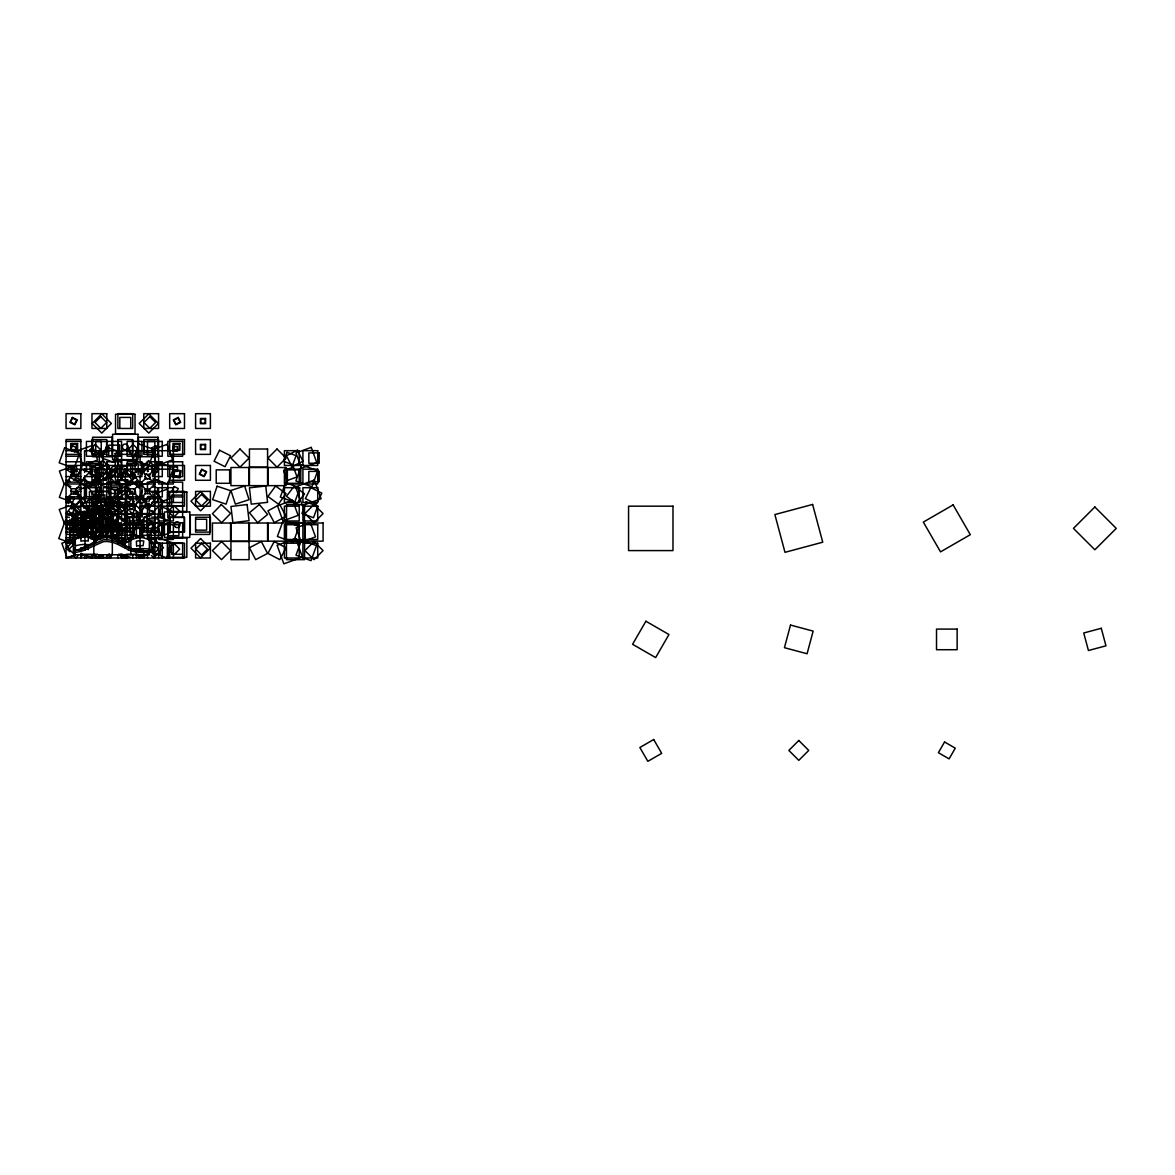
<?xml version="1.0" encoding="UTF-8"?>
<svg xmlns="http://www.w3.org/2000/svg" width="1175" height="1175" viewBox="0 0 1175 1175"><rect width="100%" height="100%" fill="white"/><g stroke="black" fill="none" stroke-linecap="round" stroke-linejoin="round"><path stroke-width="1.5" d="M80.722 522.405L80.869 513.578L75.097 509.216L70.632 507.718L66.064 513.578L74.892 516.574L80.722 522.405L74.892 528.236L69.061 522.405L74.892 516.574M95.528 478.005L95.674 469.178L97.628 472.923L97.628 483.836L89.697 483.836L83.866 478.005L89.697 472.159L95.528 478.005L89.697 483.836M125.138 522.361L119.248 516.178L113.079 522.067L118.954 528.236L125.138 522.361L125.284 513.578L122.479 504.795L116.487 498.934L110.626 504.927L116.633 510.787L122.479 504.795M110.626 504.927L110.626 478.005L116.457 472.159L122.288 478.005L116.457 483.836L110.626 478.005M72.512 524.535L73.452 524.432L72.527 524.403M92.81 509.333L92.047 508.922L92.223 509.715M100.933 517.925L100.918 516.794L101.403 517.808M72.042 516.324L72.395 512.241M106.514 535.785L106.484 531.717L104.12 526.121L93.413 519.938L87.229 530.645L97.936 536.828L104.12 526.121M101.417 528.236L95.821 520.995L103.062 515.399L108.673 522.64L101.417 528.236L82.837 528.236L80.869 528.383L80.722 530.336L69.824 530.336L66.064 528.383L69.061 522.405M110.479 498.788L95.674 498.788L95.674 483.982M81.163 556.451L81.413 553.366M109.437 509.553L110.186 500.33M125.196 542.307L125.284 528.383L146.067 528.236L151.898 522.405L146.067 516.574L140.236 522.405L146.067 528.236M72.542 516.398L71.719 515.987M102.416 522.126L103.738 512.961M113.138 510.009L114.577 500.873M127.223 528.236L127.223 517.338L125.284 513.578L129.5 508.834L130.425 503.561L121.524 496.834L121.524 485.921L135.683 477.637L145.259 489.153L145.259 493.603L135.698 504.486L134.773 509.759L140.089 513.578L140.236 522.405M73.07 508.188L73.467 506.175L73.467 552.514A39.142 39.142 0 0 0 85.334 549.871M81.325 536.667L87.391 514.033L96.1 516.368M105.823 535.771L110.024 520.099L99.581 517.308M109.246 554.262L110.479 557.993L111.698 554.262M70.955 472.042L71.866 469.295L77.374 471.116M76.448 473.877L75.538 476.624L71.411 475.243M76.595 488.08L75.097 492.56L70.632 491.062M70.632 507.718L72.116 503.252L66.064 498.788L71.278 493.985L76.492 493.985L80.869 498.788L82.94 504.178L88.198 511.507L95.528 506.263L90.284 498.934L82.94 504.178M75.097 509.216L76.595 504.736L80.869 498.788L84.615 496.834L101.226 496.937L101.226 482.132L86.421 482.132L86.421 496.937M122.288 478.005L125.284 469.178L131.585 479.679M78.24 476.624L83.205 462.965L98.568 468.561L92.972 483.924L77.623 478.328M74.48 497.201L72.674 502.195L59.337 497.348L64.184 484.027L70.853 486.45M75.699 493.867L76.918 490.533M85.364 511.786L83.66 516.457L94.573 520.422L98.538 509.524L87.64 505.544L86.495 508.672M80.443 536.887L84.13 526.738L65.521 519.967L58.75 538.576L73.981 544.113M93.251 554.629L92.091 557.817L80.913 553.763M134.846 473.011L131.086 483.366L120.731 479.591L124.506 469.251L131.394 471.762M121.803 510.64L120.687 513.725L131.453 517.632L135.375 506.88L124.609 502.959L122.934 507.571M114.974 539.237L120.335 524.535L102.372 517.999L95.836 535.962L100.727 537.739M142.219 490.401L139.34 498.317L147.242 501.196M152.721 474.891L157.421 461.951L173.592 467.841L167.717 484.012L153.161 478.71M148.828 501.769L150.547 497.025M147.962 539.369L153.338 524.593L138.577 519.218L133.186 533.993L139.752 536.373M152.265 550.708L157.171 537.21L172.343 542.732L166.821 557.919L151.648 552.397M113.079 522.067L110.479 528.383L107.498 529.954L95.821 529.954L95.674 528.383M84.908 536.813L86.113 533.979M105.162 522.919L108.82 514.415M83.866 478.005L80.869 483.982L76.492 488.771L71.278 488.771L66.064 483.982L72.512 473.54L66.064 469.178L154.88 469.178L154.88 557.993L151.898 549.166L146.067 554.997L140.089 557.993L138.136 554.248L127.223 554.248L125.284 557.993L119.409 555.188M95.528 485.921L84.615 485.921L74.554 479.679L80.869 469.178L89.697 472.159M138.136 528.236L138.136 517.338L146.42 503.179L134.875 493.985L129.661 493.985L125.284 498.788L116.487 498.934M146.067 516.574L154.88 513.578L148.476 509.318L154.88 498.788L149.71 493.603L145.259 493.603M110.479 483.982L108.526 483.836L108.526 472.923L110.479 469.178L116.457 472.159M80.811 554.13L80.869 557.993L82.823 554.248L97.554 554.248M97.466 499.037L97.569 510.082L93.78 517.088L93.883 528.133M117.911 532.128L118.278 532.863L118.278 531.937L132.687 532.084L132.687 517.279M79.386 538.047L83.513 532.466M107.762 524.417L113.27 517M153.866 553.968L158.434 549.063L152.309 543.335M129.617 485.877L133.142 482.279L139.135 488.139M143.938 471.63L149.798 465.623L155.79 471.483L152.28 475.082M135.624 491.738L133.274 494.132L128.472 489.446M71.058 496.379L66.255 501.182L68.649 503.59M73.467 493.97L75.876 491.561L85.496 501.182M72.556 496.702L69.061 500.197L74.892 506.028L80.722 500.197L77.227 496.702M71.396 508.966L74.892 505.47L80.722 511.301L74.892 517.132L69.061 511.301M78.284 508.408L84.292 502.386M91.9 510.758L74.275 528.383L81.824 535.932M75.876 538.561L66.255 548.182L69.854 551.795M80.869 537.269A17.008 17.008 0 0 1 88.272 537.239L88.272 541.073A22.824 22.824 0 0 0 80.869 541.132L80.869 439.567L66.064 439.567L66.064 557.993L74.892 554.997L69.061 549.166L74.892 543.335M149.71 493.603L149.71 489.153L154.88 483.982L149.71 478.798L145.259 478.798L134.875 488.771L129.661 488.771L125.284 483.982L116.457 483.836M129.544 475.581L140.089 469.178L145.259 474.362L149.71 474.362L154.88 469.178M78.284 555.408L75.876 557.817L73.467 555.408M109.525 535.932L117.074 528.383L95.674 506.983M130.968 509.788L135.903 505.088M148.799 496.261L143.644 501.182L149.783 507.615M146.39 499.86L150.092 496.335M152.265 506.028L158.434 500.153L152.559 493.985M153.455 511.478L163.751 501.666L153.94 491.356M112.345 538.488A37.615 37.615 0 0 1 119.263 541.748L123.213 538.179L126.782 541.998M126.357 554.292L122.538 557.846L118.969 554.027M74.275 536.476L81.222 530.351M110.053 526.532L116.986 520.408M92.355 509.274C85.628 513.754 82 523.712 87.229 530.645M106.925 509.891L114.166 504.295L119.762 511.536L112.521 517.132L108.041 511.345M133.127 502.973L122.141 511.478L112.58 499.125L124.947 489.564L127.062 492.31M125.284 542.145L122.582 543.996M125.284 542.835L124.403 543.438M138.885 537.709L138.283 537.783A26.247 26.247 0 0 0 130.851 540.148L129.088 540.955A50.892 50.892 0 0 0 127.576 541.793L122.787 544.715M88.272 545.127L85.276 546.404A35.456 35.456 0 0 1 82.279 547.873L80.869 548.461M93.413 519.938L97.026 518.072M97.936 536.828L94.308 538.708M111.919 529.132L119.879 524.417M71.367 532.437L79.327 527.751M86.216 545.861L88.272 544.598L88.272 549.68M97.055 518.366L84.762 525.46L92.752 539.296L106.587 531.306L98.597 517.485M112.888 538.297L119.16 534.684L101.975 504.897L72.189 522.097L81.237 537.768M86.906 545.934L85.746 546.595A33.972 33.972 0 0 1 80.869 548.754M94.059 508.158C101.241 503.84 110.024 504.413 117.882 506.175M69.061 549.166L66.064 543.188L69.824 541.234L75.273 541.234M151.898 522.405L154.88 528.383L151.134 530.336L151.178 552.514M82.074 531.012L90.299 526.782M101.05 529.998L109.275 525.754M114.562 524.667L114.621 525.504M128.986 539.633L128.986 548.196L117.882 542.556A35.088 35.088 0 0 0 112.345 540.471L106.778 539.619A18.536 18.536 0 0 0 103.209 539.913L84.571 548.196A39.715 39.715 0 0 1 73.467 550.517M93.721 554.248L95.674 557.993L101.549 555.188M116.633 510.787L103.062 515.399M85.29 549.753L103.209 541.763A18.403 18.403 0 0 1 107.468 541.499L112.345 542.336A35.955 35.955 0 0 1 118.587 544.759L128.281 549.753M85.173 547.961L84.571 524.682L99.376 524.682L99.376 539.487M113.314 532.055L121.994 528.853M69.252 527.986L77.947 524.799M70.28 481.324L63.993 483.615L59.426 471.043L71.998 466.475L75.993 477.461M73.423 480.178L76.566 479.033M78.96 489.623L95.366 483.645L101.946 501.71L83.88 508.276L77.917 491.855M136.726 471.66L146.919 467.958L148.153 471.351M68.649 506.058L59.249 509.465L64.39 523.565L78.475 518.439L73.349 504.339M132.246 483.953L114.342 490.474L120.261 506.763M151.869 481.544L138.268 486.494L136.417 481.397M102.225 509.979L112.624 506.19L113.711 509.157M122.479 507.791L127.37 506.014M130.631 504.839L133.891 503.649M149.504 503.59L139.252 507.321L142.366 515.869M113.432 517.676L106.014 520.378L102.768 511.463M76.566 537.9L61.834 543.261L67.195 557.993L75.376 555.011M144.687 516.956L153.235 513.842L151.986 510.435M146.537 555.129L138.768 557.949L137.637 554.85M88.198 511.507L80.869 513.578L82.735 517.191L82.837 528.236M83.748 511.345L71.748 514.577L78.182 538.591M87.185 510.435L109.495 504.457L119.6 542.204M92.766 538.561L106.793 534.801L102.093 517.279L84.556 521.964L88.316 535.991M73.467 550.047L74.877 549.709M114.195 535.271L123.272 533.509M67.988 523.301L77.08 521.582M80.311 525.812L89.432 524.285M101.917 532.495L111.037 530.953M130.836 549.312L136.021 548.769A61.79 61.79 0 0 1 149.343 549.136M99.008 517.573L105.074 517.969M114.607 538.649L123.845 538.223M76.669 518.175L72.057 518.366L72.982 524.432L76.463 531.805L80.752 536.182M136.388 550.399L143.776 550.267L143.776 557.993M90.284 498.934L95.674 498.788M151.032 543.247L154.88 543.188L151.134 541.234M128.016 480.061L115.414 480.178L115.223 460.38L135.022 460.189L135.125 470.984M119.615 482.279L108.57 482.382L108.673 493.427L119.718 493.324L119.63 483.85M97.569 510.082L108.614 509.979L110.479 513.578L119.248 516.178M98.627 511.389L89.623 511.478L89.432 491.679L109.231 491.488L109.437 511.287M82.735 517.191L96.277 517.059M66.064 441.418L80.869 441.418M106.778 441.418L121.583 441.418L121.583 480.692M66.064 450.671L80.869 450.671M117.882 450.671L103.077 450.671L103.077 465.476M121.583 450.671L136.388 450.671L136.388 465.476L84.571 465.476L84.571 450.671L99.376 450.671L99.376 465.476M158.581 450.671L173.386 450.671L173.386 465.476M66.064 454.373L80.869 454.373M106.778 454.373L91.973 454.373L91.973 439.567L106.778 439.567L106.778 456.223L121.583 456.223M117.882 454.373L132.687 454.373L132.687 439.567L117.882 439.567L117.882 483.982M158.581 454.373L143.776 454.373L143.776 439.567L158.581 439.567L158.581 483.982L173.386 483.982L173.386 469.178L158.581 469.178M66.064 456.223L80.869 456.223M66.064 461.775L80.869 461.775M121.583 461.775L106.778 461.775L106.778 480.281L91.973 480.281L91.973 465.476M101.079 463.728L90.167 463.728L90.167 474.627L101.079 474.627M66.064 465.476L80.869 465.476M97.628 472.923L108.526 472.923M134.552 474.627L127.282 474.627L127.282 463.728L138.18 463.728L138.18 474.627M66.064 476.58L80.869 476.58M86.421 476.58L101.226 476.58L101.226 461.775L86.421 461.775L86.421 471.645M106.778 476.58L121.583 476.58M130.425 476.58L141.94 476.58L141.94 461.775L127.135 461.775L127.135 476.58M66.064 480.281L69.354 480.281M77.579 480.281L80.869 480.281M117.882 480.281L127.752 480.281M152.001 480.281L158.581 480.281M66.064 482.132L80.869 482.132M119.938 482.132L106.778 482.132L106.778 515.634M66.064 483.982L154.88 483.982M95.821 484.129L110.333 484.129M110.626 485.921L121.524 485.921M77.579 487.684L80.869 487.684M123.228 487.684L128.163 487.684M145.259 489.153L149.71 489.153M70.999 491.385L80.869 491.385M106.778 491.385L91.973 491.385L91.973 506.175M117.882 491.385L132.687 491.385L132.687 506.175M145.421 491.385L158.581 491.385M182.536 495.13L171.638 495.13L171.638 506.028L182.536 506.028M66.064 496.937L80.869 496.937M106.778 496.937L121.583 496.937M147.477 496.937L162.282 496.937L162.282 482.132L147.477 482.132L147.477 493.647M182.639 496.937L167.834 496.937L167.834 482.132L182.639 482.132L182.639 517.279M95.821 498.626L110.333 498.626M66.064 498.788L154.88 498.788M66.064 502.489L72.644 502.489M77.579 502.489L80.869 502.489M84.571 502.489L101.226 502.489L101.226 517.279M128.163 502.489L103.077 502.489L103.077 487.684L117.882 487.684L117.882 543.056M137.005 502.489L146.655 502.489M151.59 502.489L182.639 502.489M66.064 506.175L136.388 506.175M140.089 506.175L184.49 506.175L184.49 491.385L169.685 491.385L169.685 506.175M66.064 513.578L154.88 513.578M142.689 514.092L163.883 514.092L163.883 535.286L142.689 535.286L142.689 519.394M66.064 517.279L69.354 517.279M72.644 517.279L77.579 517.279M96.291 517.279L86.421 517.279L86.421 502.489M98.553 517.279L105.133 517.279M106.778 517.279L113.358 517.279M116.648 517.279L121.583 517.279M124.462 517.279L140.295 517.279M147.066 517.279L143.776 517.279L143.776 532.084L158.581 532.084M151.252 517.132L162.282 517.279L162.282 502.489M92.12 517.426L95.748 517.426M99.376 517.426L104.81 517.426M71.631 519.232L78.901 519.232M195.74 519.232L206.638 519.232L206.638 530.145L195.74 530.145M66.064 520.98L80.869 520.98M117.882 520.98L103.077 520.98L103.077 506.175M140.089 520.98L154.88 520.98M158.581 520.98L173.386 520.98L173.386 506.175M66.064 522.831L80.869 522.831M106.778 522.831L121.583 522.831L121.583 539.487L131.453 539.487M86.568 522.978L101.079 522.978M106.925 524.403L118.602 524.403L118.602 536.079L108.599 536.079M66.064 524.682L80.869 524.682M117.882 524.682L103.077 524.682L103.077 536.197M121.583 524.682L136.388 524.682L136.388 537.842M140.089 524.682L154.88 524.682M158.581 524.682L178.894 524.784L178.894 535.683L167.981 535.683L167.981 524.784M66.064 528.383L154.88 528.383M108.673 522.64L110.479 528.383L113.461 529.954L125.138 529.954M69.824 530.145L80.722 530.145M140.089 528.383L140.236 530.336L158.434 530.527L158.434 518.851L146.772 518.851L146.772 530.527M92.12 531.937L106.631 531.937L106.631 519.247M66.064 532.084L80.869 532.084M106.778 532.084L91.973 532.084L91.973 517.279M112.58 535.286L133.774 535.286L133.774 514.092L112.58 514.092L112.58 529.984M69.824 535.683L80.722 535.683M88.492 537.386L103.003 537.386M66.064 537.636L77.579 537.636M88.389 537.489L101.226 537.636L101.226 522.831L86.421 522.831L86.421 535.991M113.358 537.636L121.583 537.636M133.715 537.636L127.135 537.636L127.135 522.831L141.94 522.831L141.94 535.991M91.4 537.9L100.257 537.9M90.519 538.693L100.83 538.693M66.064 539.487L75.934 539.487M92.796 539.487L97.731 539.487M148.3 539.487L154.88 539.487M118.455 541.631L125.138 541.631M66.064 543.188L74.289 543.188M121.172 543.188L125.284 543.188M150.356 543.188L184.49 543.188L184.49 557.993L66.064 557.993M151.252 543.335L160.343 543.335L160.343 554.248L153.073 554.248M182.536 543.335L171.638 543.335L171.638 554.248L182.536 554.248M89.623 557.391L109.128 557.391L109.128 553.851M136.388 553.117C132.922 547.183 152.192 552.617 138.004 550.737M85.261 547.712L80.869 547.844L80.869 551.618M118.954 528.236L125.284 528.383M74.892 528.236L80.869 528.383M67.562 513.872L76.786 514.679M136.388 549.827L142.395 550.913A33.032 33.032 0 0 0 143.776 551.016M80.252 520.319L89.418 521.641M101.931 535.124L111.096 536.446M74.231 510.464L77.271 510.963M152.632 486.905L157.891 487.831L156.965 493.103L151.707 492.178M130.425 503.561L135.698 504.486M129.5 508.834L134.773 509.759M72.116 469.941L76.595 471.425M70.632 474.421L75.097 475.904M72.116 503.252L76.595 504.736M144.378 489.402L149.122 491.121M120.849 553.851L130.205 557.258M81.707 515.238L90.211 518.895M146.42 503.179L150.518 505.221M144.378 507.277L148.476 509.318M72.512 473.54L76.61 475.581M70.471 477.637L74.554 479.679M106.998 518.66L113.52 523.477M96.35 540.059L88.096 536.226A15.437 15.437 0 0 0 84.571 535.785A19.27 19.27 0 0 0 75.376 538.591M83.631 536.813L77.491 533.259L90.798 510.2L113.857 523.507L106.763 535.815A17.287 17.287 0 0 0 99.405 537.739M119.277 541.719L126.151 545.89A42.227 42.227 0 0 0 128.971 547.403L130.836 548.211A39.906 39.906 0 0 0 149.328 550.722A58.721 58.721 0 0 1 140.089 550.576A46.045 46.045 0 0 1 130.807 548.931M125.284 545.053L120.232 541.822A58.192 58.192 0 0 0 117.882 540.427M99.42 506.161L99.948 505.397L99.376 520.98L84.571 520.98L84.571 511.11M85.525 511.712L91.709 516.295M153.249 538.179L163.428 547.668L153.925 557.846L151.384 555.481M146.332 473.966L149.93 477.491M142.557 474.186L138.826 470.529L148.549 460.571L158.507 470.294L152.427 476.521L162.282 476.58L162.282 461.775L147.477 461.775L147.477 471.645M145.039 476.609L147.536 479.048M71.058 505.999L74.671 509.612M137.078 506.322L141.778 511.257L135.61 517.132L129.735 510.963M87.699 507.086L93.824 514.018M130.249 496.423L134.493 501.916M92.678 471.865L90.71 469.089L103.165 460.189L112.066 472.644L99.611 481.544L94.661 474.627M114.783 525.063L118.278 532.407L119.233 540.485M91.709 504.178L96.423 512.138M93.045 514.782L97.29 523.007M94.059 533.773L97.231 539.942M133.642 473.54L135.683 477.637M96.144 502.063L99.346 510.743M133.318 472.908L135.184 478.005M134.023 488.844L135.801 493.72M136.99 496.981L138.768 501.872M148.638 536.769L149.768 539.868M152.03 546.081L154.292 552.294M114.783 512.124L116.413 516.589M100.8 500.785L102.563 509.877M91.503 534.654L92.311 539.207M98.245 513.02L99.772 522.141M105.515 500.212L105.941 509.451M95.528 506.263L95.821 520.995M135.169 474.582L135.198 478.181M108.511 498.934L108.614 509.979M99.332 505.984L99.434 517.029M93.941 506.028L93.838 494.998L104.883 494.881L104.986 505.926L88.287 506.087L88.389 517.132M182.639 543.188L182.639 557.993M173.386 502.489L173.386 487.684L158.581 487.684L158.581 539.487L173.386 539.487L173.386 524.682M173.386 543.188L173.386 557.993M169.685 465.476L169.685 480.281L184.49 480.281L184.49 465.476L140.089 465.476L140.089 450.671L154.88 450.671L154.88 465.476M169.685 517.279L169.685 532.084L184.49 532.084L184.49 517.279L167.834 517.279L167.834 502.489M169.685 543.188L169.685 557.993M167.834 543.188L167.834 557.993M162.282 543.188L162.282 557.993M162.135 537.489L162.135 522.978L147.639 522.978L147.639 537.489M160.343 506.234L160.343 517.132M158.581 543.188L158.581 557.993M149.71 474.362L149.71 478.798M149.431 506.234L149.431 517.132M149.328 538.473L149.328 554.762L75.317 554.762L75.317 538.488M147.477 504.134L147.477 515.634M147.477 554.703L147.477 557.993M145.259 474.362L145.259 478.798M143.776 465.476L143.776 472.056M143.776 496.32L143.776 501.255M141.94 502.489L141.94 517.279M141.94 554.703L141.94 557.993M140.236 530.336L140.236 535.785M140.089 469.178L140.089 550.811M140.089 554.703L140.089 557.993M136.388 469.178L136.388 472.468M136.388 480.692L136.388 483.982M136.388 495.909L136.388 500.844M136.388 511.11L136.388 520.98L121.583 520.98L121.583 510.699M136.388 554.703L136.388 557.993M134.875 488.771L134.875 493.985M132.687 465.476L132.687 480.281M132.687 554.703L132.687 557.993M132.54 439.714L132.54 454.226M130.733 428.317L130.733 417.419L119.821 417.419L119.821 428.317M130.836 538.576L130.836 554.762M129.661 488.771L129.661 493.985M127.135 502.489L127.135 517.279M127.135 554.703L127.135 557.993M125.284 469.178L125.431 543.041M125.284 547.961L125.284 544.554L120.232 541.176A60.571 60.571 0 0 0 117.882 539.707M125.284 554.703L125.284 557.993M121.583 483.777L121.583 499.199M121.583 502.489L121.583 507.409M121.583 554.703L121.583 557.993M121.436 461.922L121.436 476.433L106.925 476.433L106.925 461.922M118.029 439.714L118.029 454.226M117.882 554.703L117.882 557.993M113.461 529.954L113.461 538.282M112.33 536.96L112.33 554.762M112.066 537.386L112.066 511.992L86.686 511.992L86.568 535.683M110.479 469.178L110.479 538.253M110.479 554.703L110.479 557.993M107.498 529.954L107.498 536.623M106.925 526.062L106.925 536.079M106.778 518.924L106.778 539.619M106.778 554.703L106.778 557.993M105.985 536.975L105.985 518.072L85.364 518.072L85.364 536.975M103.077 469.178L103.077 483.982M103.077 554.703L103.077 557.993M101.226 554.703L101.226 557.993M99.376 469.178L99.376 483.982M99.376 502.489L99.376 487.684L84.571 487.684L84.571 500.844M99.376 554.703L99.376 557.993M95.674 469.178L95.674 542.556M95.674 554.703L95.674 557.993M95.528 528.53L95.528 539.413M93.824 538.532L93.824 554.762M91.973 554.703L91.973 557.993M86.421 554.703L86.421 557.993M84.615 485.921L84.615 496.834M84.571 469.178L84.571 472.468M84.571 475.758L84.571 483.982M84.571 554.703L84.571 557.993M81.016 528.53L81.016 537.607M80.869 554.703L80.869 557.993M76.492 488.771L76.492 493.985M71.278 488.771L71.278 493.985M69.824 519.232L69.824 541.234M151.134 552.074A50.04 50.04 0 0 1 128.222 549.929M138.87 537.533A19.578 19.578 0 0 1 149.284 540.074M136.388 537.342A16.964 16.964 0 0 1 143.791 537.195L143.776 536.211A15.686 15.686 0 0 0 136.388 536.461M112.315 538.591A19.358 19.358 0 0 0 105.28 537.474L98.274 539.589L85.173 547.109A38.937 38.937 0 0 1 75.317 550.238M99.405 538.561A17.992 17.992 0 0 1 103.914 537.063M82.882 548.842A37.159 37.159 0 0 1 75.317 550.37M75.303 545.846A33.355 33.355 0 0 1 88.683 544.686M80.869 537.372A16.714 16.714 0 0 1 81.56 537.239M73.482 548.24A45.487 45.487 0 0 1 74.892 547.888M151.193 550.634A57.164 57.164 0 0 1 140.089 550.561M140.089 550.502A42.961 42.961 0 0 1 128.942 548.343M113.549 472.071A2.967 2.967 0 0 1 111.772 467.459A2.967 2.967 0 0 1 116.707 467.635A2.967 2.967 0 0 1 114.592 472.1M98.142 527.384A2.967 2.967 0 0 1 97.334 522.537A2.967 2.967 0 0 1 102.122 523.58A2.967 2.967 0 0 1 99.376 527.648M113.241 509.304A4.392 4.392 0 0 1 113.681 501.989A4.392 4.392 0 0 1 120.232 505.265A4.392 4.392 0 0 1 114.636 510.009M89.271 537.592A2.1 2.1 0 0 1 92.252 538.693M94.441 539.868A4.627 4.627 0 0 1 96.629 532.393A4.627 4.627 0 0 1 102.519 537.489M286.612 504.516L286.45 522.493L304.413 522.655L304.575 504.677L286.612 504.516M72.6 508.158L73.526 508.261L72.6 508.129M76.008 531.776L76.933 531.878L76.022 531.673M84.071 522.978L85.29 523.066L84.071 522.978M86.407 515.208L87.332 515.311L86.421 515.149M86.098 530.571C88.712 534.405 88.389 526.723 86.098 530.571M92.282 519.864C94.911 523.727 94.514 515.942 92.282 519.864M96.805 536.755C99.39 540.603 99.17 532.863 96.805 536.755M102.989 526.048C105.853 529.749 105.045 522.17 102.989 525.959M106.573 504.736C109.128 508.878 109.26 500.726 106.573 504.736M106.058 533.714L107.263 533.847L106.073 533.626M107.307 504.795L108.218 504.912L107.322 504.692M108.35 519.556L109.275 519.644L108.364 519.482M115.414 505.764L116.34 505.852L115.414 505.72M118.778 540.456L119.703 540.515L118.778 540.412M174.032 469.515L172.784 476.595L179.863 477.828L181.112 470.749L174.032 469.515M174.84 470.264L173.915 475.522L179.173 476.448L180.098 471.19L174.84 470.264M790.511 625.056L784.445 647.689L807.078 653.755L813.144 631.122L790.511 625.056M217.111 486.2L212.616 499.654L226.07 504.148L230.564 490.695L217.111 486.2M64.61 447.866L59.161 462.832L74.128 468.282L79.562 453.315L64.61 447.866M106.176 447.087L102.152 458.133L113.197 462.157L117.221 451.112L106.176 447.087M101.491 485.319L96.218 499.83L110.714 505.103L116.002 490.592L101.491 485.319M138.826 443.959L133.083 459.719L148.858 465.462L154.586 449.687L138.826 443.959M161.386 506.822L157.788 516.721L167.687 520.319L171.286 510.42L161.386 506.822M287.008 452.331L283.704 461.408L292.781 464.712L296.085 455.636L287.008 452.331M285.569 482.719L280.34 497.084L294.705 502.312L299.933 487.948L285.569 482.719M301.711 464.918L295.88 480.942L311.904 486.773L317.735 470.749L301.711 464.918M283.175 520.598L277.388 536.476L293.28 542.262L299.067 526.385L283.175 520.598M306.146 501.945L301.931 513.519L313.505 517.734L317.72 506.161L306.146 501.945M301.461 540.177L295.997 555.202L311.022 560.666L316.486 545.641L301.461 540.177M72.351 417.448L69.898 422.354L74.803 424.807L77.256 419.901L72.351 417.448M72.512 418.036L70.471 422.119L74.554 424.175L76.61 420.077L72.512 418.036M72.512 445.78L70.471 449.878L74.554 451.934L76.61 447.837L72.512 445.78M174.179 486.523L172.138 490.621L176.235 492.663L178.277 488.565L174.179 486.523M201.718 469.31L199.251 474.215L204.171 476.668L206.624 471.762L201.718 469.31M201.938 469.868L199.882 473.966L203.98 476.022L206.036 471.924L201.938 469.868M219.549 450.245L214.07 461.217L225.042 466.71L230.535 455.724L219.549 450.245M310.861 487.654L305.382 498.626L316.354 504.119L321.847 493.133L310.861 487.654M274.186 541.528L267.944 553.41L279.826 559.653L286.068 547.77L274.186 541.528M645.898 621.222L632.576 644.282L655.65 657.589L668.957 634.529L645.898 621.222M944.568 741.983L938.384 752.69L949.092 758.874L955.275 748.167L944.568 741.983M275.596 486.009L267.944 496.482L278.416 504.148L286.068 493.676L275.596 486.009M294.352 486.009L286.45 496.247L296.673 504.148L304.575 493.911L294.352 486.009M221.341 504.516L212.425 513.739L221.649 522.655L230.564 513.431L221.341 504.516M101.784 413.85L92.149 423.47L101.784 433.105L111.405 423.47L101.784 413.85M100.8 416.655L94.969 422.486L100.8 428.317L106.631 422.486L100.8 416.655M95.248 444.414L89.418 450.245L95.248 456.076L101.079 450.245L95.248 444.414M148.784 413.85L139.149 423.47L148.784 433.105L158.405 423.47L148.784 413.85M149.768 416.655L143.938 422.486L149.768 428.317L155.599 422.486L149.768 416.655M133.113 444.414L127.282 450.245L133.113 456.076L138.944 450.245L133.113 444.414M95.674 518.454L85.731 528.383L95.674 538.326L105.618 528.383L95.674 518.454M173.812 505.47L167.981 511.301L173.812 517.132L179.657 511.301L173.812 505.47M239.994 449.012L230.932 458.074L239.994 467.136L249.071 458.074L239.994 449.012M200.587 491.561L190.967 501.182L200.587 510.817L210.222 501.182L200.587 491.561M201.571 494.367L195.74 500.197L201.571 506.028L207.402 500.197L201.571 494.367M173.812 543.335L167.981 549.166L173.812 554.997L179.657 549.166L173.812 543.335M277.006 449.012L267.944 458.074L277.006 467.136L286.068 458.074L277.006 449.012M200.587 538.561L190.967 548.182L200.587 557.817L210.222 548.182L200.587 538.561M201.571 543.335L195.74 549.166L201.571 554.997L207.402 549.166L201.571 543.335M221.502 541.528L212.425 550.59L221.502 559.653L230.564 550.59L221.502 541.528M314.019 504.516L304.942 513.578L314.019 522.655L323.081 513.578L314.019 504.516M314.019 541.528L304.942 550.59L314.019 559.653L323.081 550.59L314.019 541.528M798.794 740.485L788.866 750.428L798.794 760.357L808.738 750.428L798.794 740.485M1094.85 506.983L1073.451 528.383L1094.85 549.783L1116.25 528.383L1094.85 506.983M259.381 504.516L249.438 512.697L257.619 522.655L267.577 514.474L259.381 504.516M125.27 493.192L118.029 498.788L123.625 506.028L130.866 500.433L125.27 493.192M101.388 465.623L94.044 470.867L99.287 478.196L106.631 472.952L101.388 465.623M95.836 482.279L88.492 487.522L93.736 494.851L101.079 489.608L95.836 482.279M953.116 504.897L923.33 522.097L940.529 551.868L970.315 534.684L953.116 504.897M653.697 739.516L639.861 747.506L647.851 761.327L661.687 753.351L653.697 739.516M279.738 504.516L267.944 510.846L274.274 522.655L286.068 516.324L279.738 504.516M261.335 541.528L249.438 547.77L255.68 559.653L267.577 553.41L261.335 541.528M178.203 417.448L173.298 419.901L175.751 424.807L180.656 422.354L178.203 417.448M178.042 418.036L173.944 420.077L176 424.175L180.098 422.119L178.042 418.036M155.849 445.78L151.751 447.837L153.793 451.934L157.891 449.878L155.849 445.78M297.451 450.245L286.48 455.724L291.958 466.71L302.944 461.217L297.451 450.245M92.296 445.413L77.697 450.73L83.014 465.329L97.613 460.012L92.296 445.413M129.177 448.38L114.724 453.638L119.982 468.091L134.435 462.832L129.177 448.38M108.32 464.639L96.512 468.942L100.815 480.751L112.624 476.448L108.32 464.639M167.026 444.4L151.619 450.01L157.23 465.418L172.637 459.822L167.026 444.4M167.012 489.27L157.876 492.604L161.195 501.725L170.331 498.406L167.012 489.27M89.697 520.319L78.035 524.579L82.279 536.241L93.941 531.996L89.697 520.319M311.228 447.367L295.968 452.918L301.52 468.179L316.78 462.627L311.228 447.367M128.295 523.639L114.842 528.53L119.732 541.998L133.201 537.092L128.295 523.639M293.456 467.107L283.616 470.69L287.199 480.531L297.04 476.947L293.456 467.107M167.379 522.992L157.832 526.459L161.298 536.006L170.845 532.525L167.379 522.992M314.298 480.046L295.586 486.861L302.386 505.573L321.113 498.758L314.298 480.046M292.604 500.271L277.476 505.779L282.984 520.907L298.112 515.399L292.604 500.271M310.347 522.625L296.071 527.81L301.27 542.086L315.532 536.887L310.347 522.625M295.674 538.502L277.094 545.259L283.851 563.838L302.43 557.082L295.674 538.502M244.62 486.009L230.932 490.46L235.382 504.148L249.071 499.698L244.62 486.009M812.615 504.457L774.868 514.577L784.988 552.323L822.735 542.204L812.615 504.457M1101.269 628.287L1083.732 632.987L1088.432 650.524L1105.969 645.824L1101.269 628.287M247.103 504.516L230.932 506.484L232.9 522.655L249.071 520.687L247.103 504.516M136.608 545.876L136.388 541.161A21.884 21.884 0 0 1 143.791 541.029L143.086 545.773A32.239 32.239 0 0 0 139.149 545.685L136.608 545.876M265.756 486.009L249.438 487.831L251.244 504.148L267.577 502.327L265.756 486.009M130.719 465.623L119.674 465.726L119.777 476.771L130.822 476.668L130.719 465.623M80.869 413.673L66.064 413.673L66.064 428.464L80.869 428.464L80.869 413.673M106.778 413.673L91.973 413.673L91.973 428.464L106.778 428.464L106.778 413.673M132.687 413.673L117.882 413.673L117.882 428.464L132.687 428.464L132.687 413.673M158.581 413.673L143.776 413.673L143.776 428.464L158.581 428.464L158.581 413.673M184.49 413.673L169.685 413.673L169.685 428.464L184.49 428.464L184.49 413.673M210.398 413.673L195.593 413.673L195.593 428.464L210.398 428.464L210.398 413.673M135.022 414.261L115.532 414.261L115.532 433.766L135.022 433.766L135.022 414.261M205.581 418.476L200.396 418.476L200.396 423.661L205.581 423.661L205.581 418.476M205.214 418.843L200.778 418.843L200.778 423.294L205.214 423.294L205.214 418.843M137.974 434.28L112.58 434.28L112.58 459.66L137.974 459.66L137.974 434.28M112.066 437.232L92.575 437.232L92.575 456.722L112.066 456.722L112.066 437.232M157.979 437.232L138.488 437.232L138.488 456.722L157.979 456.722L157.979 437.232M184.49 439.567L169.685 439.567L169.685 454.373L184.49 454.373L184.49 439.567M210.398 439.567L195.593 439.567L195.593 454.373L210.398 454.373L210.398 439.567M101.226 441.418L86.421 441.418L86.421 456.223L101.226 456.223L101.226 441.418M141.94 441.418L127.135 441.418L127.135 456.223L141.94 456.223L141.94 441.418M162.282 441.418L147.477 441.418L147.477 456.223L162.282 456.223L162.282 441.418M182.639 441.418L167.834 441.418L167.834 456.223L182.639 456.223L182.639 441.418M106.631 441.521L95.718 441.521L95.718 452.419L106.631 452.419L106.631 441.521M154.836 441.521L143.938 441.521L143.938 452.419L154.836 452.419L154.836 441.521M77.594 443.533L70.72 443.533L70.72 450.407L77.594 450.407L77.594 443.533M179.848 443.533L172.96 443.533L172.96 450.407L179.848 450.407L179.848 443.533M76.492 444.37L71.278 444.37L71.278 449.57L76.492 449.57L76.492 444.37M179.276 444.37L174.076 444.37L174.076 449.57L179.276 449.57L179.276 444.37M205.581 444.385L200.396 444.385L200.396 449.57L205.581 449.57L205.581 444.385M205.214 444.752L200.778 444.752L200.778 449.188L205.214 449.188L205.214 444.752M119.63 445.163L108.732 445.163L108.732 456.076L119.63 456.076L119.63 445.163M177.454 446.603L173.019 446.603L173.019 451.038L177.454 451.038L177.454 446.603M267.577 449.012L249.438 449.012L249.438 467.136L267.577 467.136L267.577 449.012M299.214 450.671L284.409 450.671L284.409 465.476L299.214 465.476L299.214 450.671M317.72 450.671L302.915 450.671L302.915 465.476L317.72 465.476L317.72 450.671M319.189 452.889L308.834 452.889L308.834 463.258L319.189 463.258L319.189 452.889M182.639 461.775L167.834 461.775L167.834 476.58L182.639 476.58L182.639 461.775M210.398 465.476L195.593 465.476L195.593 480.281L210.398 480.281L210.398 465.476M76.492 466.578L71.278 466.578L71.278 471.777L76.492 471.777L76.492 466.578M157.083 466.578L151.869 466.578L151.869 471.777L157.083 471.777L157.083 466.578M177.454 466.96L173.019 466.96L173.019 471.395L177.454 471.395L177.454 466.96M249.071 467.518L230.932 467.518L230.932 485.642L249.071 485.642L249.071 467.518M267.577 467.518L249.438 467.518L249.438 485.642L267.577 485.642L267.577 467.518M286.068 467.518L267.944 467.518L267.944 485.642L286.068 485.642L286.068 467.518M299.214 469.178L284.409 469.178L284.409 483.982L299.214 483.982L299.214 469.178M317.72 469.178L302.915 469.178L302.915 483.982L317.72 483.982L317.72 469.178M229.654 469.868L216.215 469.868L216.215 483.292L229.654 483.292L229.654 469.868M300.785 469.868L287.361 469.868L287.361 483.292L300.785 483.292L300.785 469.868M319.189 471.395L308.834 471.395L308.834 481.765L319.189 481.765L319.189 471.395M141.94 482.132L127.135 482.132L127.135 496.937L141.94 496.937L141.94 482.132M299.214 487.684L284.409 487.684L284.409 502.489L299.214 502.489L299.214 487.684M317.72 487.684L302.915 487.684L302.915 502.489L317.72 502.489L317.72 487.684M210.398 491.385L195.593 491.385L195.593 506.175L210.398 506.175L210.398 491.385M186.84 491.987L167.335 491.987L167.335 511.478L186.84 511.478L186.84 491.987M299.214 506.175L284.409 506.175L284.409 520.98L299.214 520.98L299.214 506.175M317.72 506.175L302.915 506.175L302.915 520.98L317.72 520.98L317.72 506.175M672.981 506.175L628.566 506.175L628.566 550.59L672.981 550.59L672.981 506.175M189.777 511.992L164.397 511.992L164.397 537.386L189.777 537.386L189.777 511.992M86.157 514.944L66.667 514.944L66.667 534.434L86.157 534.434L86.157 514.944M209.796 514.944L190.306 514.944L190.306 534.434L209.796 534.434L209.796 514.944M210.398 517.279L195.593 517.279L195.593 532.084L210.398 532.084L210.398 517.279M184.343 517.426L169.832 517.426L169.832 531.937L184.343 531.937L184.343 517.426M129.705 518.851L118.029 518.851L118.029 530.527L129.705 530.527L129.705 518.851M162.282 522.831L147.477 522.831L147.477 537.636L162.282 537.636L162.282 522.831M182.639 522.831L167.834 522.831L167.834 537.636L182.639 537.636L182.639 522.831M230.564 523.022L212.425 523.022L212.425 541.161L230.564 541.161L230.564 523.022M249.071 523.022L230.932 523.022L230.932 541.161L249.071 541.161L249.071 523.022M267.577 523.022L249.438 523.022L249.438 541.161L267.577 541.161L267.577 523.022M286.068 523.022L267.944 523.022L267.944 541.161L286.068 541.161L286.068 523.022M304.575 523.022L286.45 523.022L286.45 541.161L304.575 541.161L304.575 523.022M323.081 523.022L304.942 523.022L304.942 541.161L323.081 541.161L323.081 523.022M141.778 524.403L130.117 524.403L130.117 536.079L141.778 536.079L141.778 524.403M299.214 524.682L284.409 524.682L284.409 539.487L299.214 539.487L299.214 524.682M317.72 524.682L302.915 524.682L302.915 539.487L317.72 539.487L317.72 524.682M186.84 537.9L167.335 537.9L167.335 557.391L186.84 557.391L186.84 537.9M249.071 541.528L230.932 541.528L230.932 559.653L249.071 559.653L249.071 541.528M304.575 541.528L286.45 541.528L286.45 559.653L304.575 559.653L304.575 541.528M210.398 543.188L195.593 543.188L195.593 557.993L210.398 557.993L210.398 543.188M299.214 543.188L284.409 543.188L284.409 557.993L299.214 557.993L299.214 543.188M317.72 543.188L302.915 543.188L302.915 557.993L317.72 557.993L317.72 543.188M957.14 629.095L936.519 629.095L936.519 649.716L957.14 649.716L957.14 629.095M153.411 532.804A2.967 2.967 0 0 0 157.847 530.233A2.967 2.967 0 0 0 153.411 527.678A2.967 2.967 0 0 0 153.411 532.804M92.34 532.804A2.967 2.967 0 0 0 96.791 530.233A2.967 2.967 0 0 0 92.34 527.678A2.967 2.967 0 0 0 92.34 532.804M123.801 449.54A2.967 2.967 0 0 0 128.237 446.97A2.967 2.967 0 0 0 123.801 444.414A2.967 2.967 0 0 0 123.801 449.54M175.604 527.252A2.967 2.967 0 0 0 180.054 524.682A2.967 2.967 0 0 0 175.604 522.126A2.967 2.967 0 0 0 175.604 527.252M92.502 521.509A1.807 1.807 0 0 0 95.219 519.938A1.807 1.807 0 0 0 92.502 518.381A1.807 1.807 0 0 0 92.502 521.509"/></g></svg>
